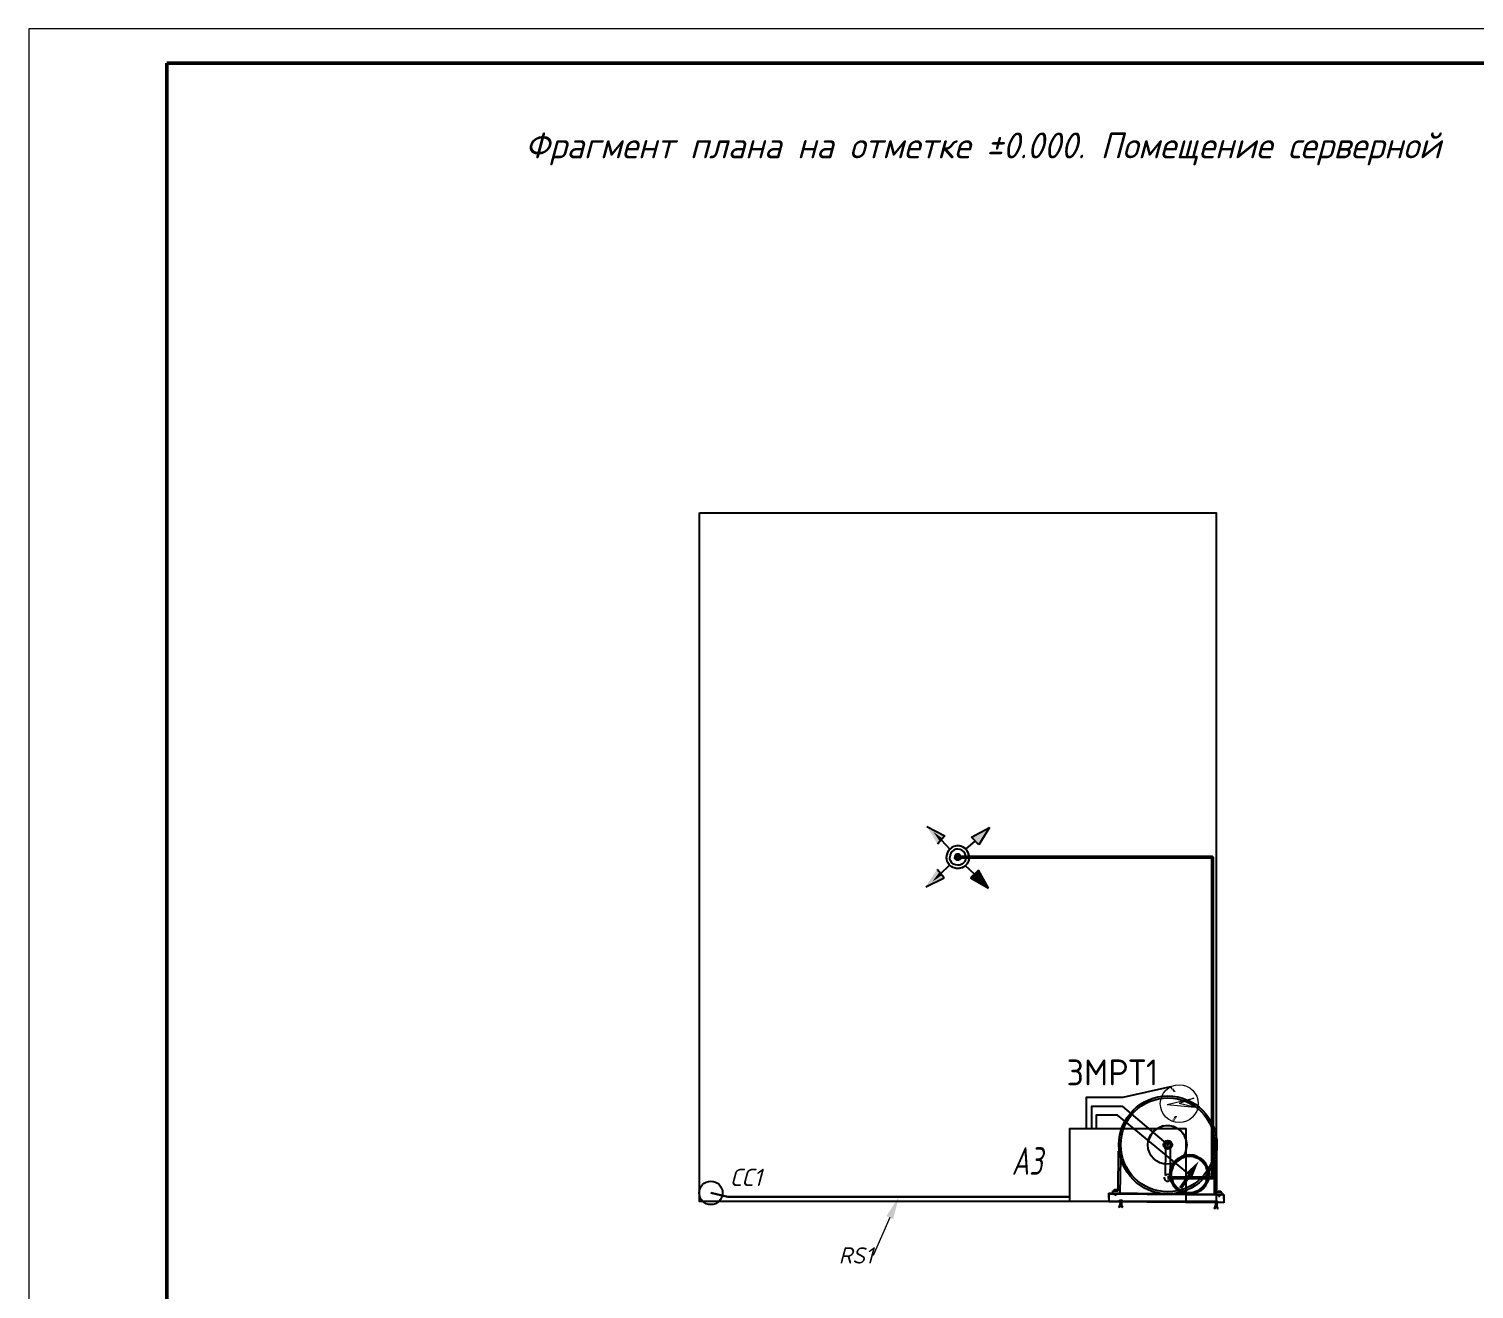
# Model space of a CAD drawing. Header units: millimetres. Extents: x -43024 to 94798, y 928 to 12808.
# Drawn here: x 19923 to 28313, y 5489 to 12808 of the extents above; entities that cross this region are included whole.
import ezdxf
from ezdxf import colors
from ezdxf.entities.mleader import LeaderData, LeaderLine
from ezdxf.math import Vec2, Vec3

# ---------------------------------------------------------------- set-up
doc = ezdxf.new("R2010")
doc.units = ezdxf.units.MM
for name, pattern in [('CONTINUA', [0]), ('DASHED', [7, 5, -2, 0]), ('штриховая', [0.75, 0.5, -0.25])]:
    doc.linetypes.add(name, pattern=pattern)
for name, color, linetype in [('FM', 6, 'Continuous'), ('JAM NOVEC SYSTEM PIPING', 3, 'Continuous'), ('NOZZLE', 4, 'Continuous'), ('SPRKDAT1', 30, 'Continuous'), ('АГПТ', 7, 'Continuous')]:
    doc.layers.add(name, color=color, linetype=linetype)
doc.layers.add('ПС', color=1, linetype='Continuous', lineweight=50)
doc.styles.add('GOST-2.304_Type-B_italic', font='GOST_Common Italic.ttf')
doc.styles.get("Standard").update_dxf_attribs({"font": 'arial.ttf'})
doc.styles.add('Архитектурный', font='isocpeui.ttf')

# ---------------------------------------------------------------- blocks, each defined once
blk = doc.blocks.new('*U27')
at = {"lineweight": 0}
blk.add_lwpolyline([(-415, -5), (5, -5), (5, 292), (-415, 292)], close=True, dxfattribs=at)
at = {"color": 0, "linetype": 'Continuous', "lineweight": 50}
blk.add_lwpolyline([(-395, 287), (0, 287), (0, 0), (-395, 0)], close=True, dxfattribs=at)
blk = doc.blocks.new('СДУ')
at = {"layer": 'ПС'}
h = blk.add_hatch(color=6, dxfattribs=at)
h.dxf.hatch_style = 1
h.paths.add_polyline_path([(4397121.1, 581569.6), (4397150.9, 581539.8), (4397201.8, 581620.5)])
at = {"layer": 'ПС', "color": 6, "elevation": -692.9}
blk.add_lwpolyline([(4397069.5, 581485.5), (4397137.3, 581553.3)], dxfattribs=at)
at = {"layer": 'ПС', "color": 6, "ltscale": 100}
blk.add_circle((4397136, 581554.7, -692.9), 110, dxfattribs=at)
blk = doc.blocks.new('ЭКМ')
at = {"color": 63, "linetype": 'DASHED'}
for points in [[(759475.6, -1374292.8), (759504.9, -1374315.5)], [(759676.9, -1374298.6), (759646.4, -1374319.5)]]:
    blk.add_lwpolyline(points, dxfattribs=at)
at = {"color": 63, "lineweight": 20}
for points in [[(759577, -1374270), (759546, -1374426), (759575, -1374340)], [(759577, -1374270), (759599, -1374427.5), (759575, -1374340)]]:
    blk.add_lwpolyline(points, dxfattribs=at)
blk.add_circle((759575, -1374340), 110, dxfattribs=at)
blk = doc.blocks.new('360 NOZZLE')
at = {"color": 244, "ltscale": 5, "true_color": 0x991b1e}
for p, q in [((-98.2, 98.2), (-46.5, 46.5)), ((98.2, 98.2), (46.5, 46.5)), ((-96.1, -99.1), (-48, -44)), ((96.1, -99.1), (48, -44))]:
    blk.add_line(p, q, dxfattribs=at)
at = {"color": 244, "ltscale": 5, "true_color": 0x991b1e, "extrusion": (0, 0, -1)}
for major_axis, start_param, end_param in [((33.2, -33.2), 0.785398, 3.926991), ((12.7, 12.7), 2.356194, 5.497787), ((12.7, 12.7), 2.356194, 5.497787), ((9.5, -9.5), 0.785398, 3.926991), ((9.5, -9.5), 0.785398, 3.926991), ((7.92, -7.92), 0.785398, 3.926991), ((6.33, -6.33), 0.785398, 3.926991), ((4.75, 4.75), 2.356194, 5.497787)]:
    blk.add_ellipse((0, 0), major_axis=major_axis, ratio=1, start_param=start_param, end_param=end_param, dxfattribs=at)
at = {"color": 244, "ltscale": 5, "true_color": 0x991b1e}
for major_axis, start_param, end_param in [((-33.2, -33.2), 0.785398, 3.926991), ((-12.7, 12.7), 2.356194, 5.497787), ((-12.7, 12.7), 2.356194, 5.497787), ((-9.5, -9.5), 0.785398, 3.926991), ((-9.5, -9.5), 0.785398, 3.926991), ((-7.92, -7.92), 0.785398, 3.926991), ((-6.33, -6.33), 0.785398, 3.926991), ((-4.75, 4.75), 2.356194, 5.497787)]:
    blk.add_ellipse((0, 0), major_axis=major_axis, ratio=1, start_param=start_param, end_param=end_param, dxfattribs=at)
at = {"layer": 'NOZZLE', "color": 244, "true_color": 0x991b1e}
for p, q in [((-174.9, 183.4), (-122.1, 77.3)), ((174.9, 183.4), (122.1, 77.3)), ((-122.1, 77.3), (-74.3, 119.1)), ((122.1, 77.3), (74.3, 119.1)), ((-118.5, -76.7), (-175.9, -181.4)), ((-73.6, -121.6), (-118.5, -76.7)), ((73.6, -121.6), (118.5, -76.7)), ((118.5, -76.7), (175.9, -181.4)), ((-175.9, -181.4), (-73.6, -121.6)), ((175.9, -181.4), (73.6, -121.6))]:
    blk.add_line(p, q, dxfattribs=at)
for points in [[(-74.3, 119.1), (-174.9, 183.4), (-122.1, 77.3)], [(74.3, 119.1), (174.9, 183.4), (122.1, 77.3)], [(-93.9, 108.6), (-108.6, 93.9), (-145.2, 145.2)], [(93.9, 108.6), (108.6, 93.9), (145.2, 145.2)], [(-118.5, -76.7), (-175.9, -181.4), (-73.6, -121.6)], [(118.5, -76.7), (175.9, -181.4), (73.6, -121.6)]]:
    blk.add_solid(points, dxfattribs=at)
at = {"layer": 'SPRKDAT1', "color": 244, "ltscale": 5, "true_color": 0x991b1e, "extrusion": (0, 0, -1)}
for start_param, end_param in [(0.785398, 3.926991), (2.356194, 3.926991), (0.785398, 2.356194)]:
    blk.add_ellipse((0, 0), major_axis=(46.5, -46.5), ratio=1, start_param=start_param, end_param=end_param, dxfattribs=at)
at = {"layer": 'SPRKDAT1', "color": 244, "ltscale": 5, "true_color": 0x991b1e}
for start_param, end_param in [(0.785398, 3.926991), (2.356194, 3.926991), (0.785398, 2.356194)]:
    blk.add_ellipse((0, 0), major_axis=(-46.5, -46.5), ratio=1, start_param=start_param, end_param=end_param, dxfattribs=at)

msp = doc.modelspace()

# ---------------------------------------------------------------- linework, layer by layer
msp.add_lwpolyline([(23815.7, 9997.5), (26815.7, 9997.5), (26815.7, 5997.5), (23815.7, 5997.5)], close=True)
at = {"color": 1}
for centre, radius in [((26535.3, 6326.6, -949.3), 285), ((26535.3, 6326.6), 272.9)]:
    msp.add_circle(centre, radius, dxfattribs=at)
at = {"layer": 'FM', "color": 1}
for p, q in [((26520.9, 6306.4, -949.3), (26519.3, 6148.4)), ((26549.3, 6306.1, -949.3), (26547.7, 6148.1)), ((26245.8, 6058.8, -949.3), (26249, 6289.4, -1898.5)), ((26259.2, 6044.7, -949.3), (26261.6, 6247.2, -5808.1)), ((26805.3, 6039, -949.3), (26806.9, 6240.2, -5754.1)), ((26819, 6052.9, -949.3), (26819.7, 6289.3, -1898.5)), ((26193.1, 6045.3, -949.3), (26192.6, 5996.2, -949.3)), ((26193.1, 6045.3, -949.3), (26192.6, 5996.2, -949.3)), ((26193.1, 6045.3, -949.3), (26192.6, 5996.2, -949.3)), ((26193.1, 6045.3, -949.3), (26192.6, 5996.2, -949.3)), ((26193.1, 6045.3, -949.3), (26192.6, 5996.2, -949.3)), ((26193.1, 6045.3, -949.3), (26192.6, 5996.2, -949.3)), ((26193.1, 6045.3, -949.3), (26192.6, 5996.2, -949.3)), ((26193.1, 6045.3, -949.3), (26192.6, 5996.2, -949.3)), ((26193.1, 6045.3, -949.3), (26192.6, 5996.2, -949.3)), ((26193.1, 6045.3, -949.3), (26192.6, 5996.2, -949.3)), ((26193.1, 6045.3, -949.3), (26192.6, 5996.2, -949.3)), ((26193.1, 6045.3, -949.3), (26192.6, 5996.2, -949.3)), ((26193.1, 6045.3, -949.3), (26192.6, 5996.2, -949.3)), ((26193.1, 6045.3, -949.3), (26192.6, 5996.2, -949.3)), ((26193.1, 6045.3, -949.3), (26192.6, 5996.2, -949.3)), ((26193.1, 6045.3, -949.3), (26192.6, 5996.2, -949.3)), ((26193.1, 6045.3, -949.3), (26192.6, 5996.2, -949.3)), ((26193.1, 6045.3, -949.3), (26192.6, 5996.2, -949.3)), ((26193.1, 6045.3, -949.3), (26192.6, 5996.2, -949.3)), ((26193.1, 6045.3, -949.3), (26192.6, 5996.2, -949.3)), ((26193.1, 6045.3, -949.3), (26192.6, 5996.2, -949.3)), ((26193.1, 6045.3, -949.3), (26192.6, 5996.2, -949.3)), ((26193.1, 6045.3, -949.3), (26192.6, 5996.2, -949.3)), ((26193.1, 6045.3, -949.3), (26192.6, 5996.2, -949.3)), ((26192.9, 6017.7, -949.3), (26193.1, 6045.3, -949.3)), ((26192.9, 6017.7, -949.3), (26193.1, 6045.3, -949.3)), ((26192.9, 6017.7, -949.3), (26193.1, 6045.3, -949.3)), ((26192.9, 6017.7, -949.3), (26193.1, 6045.3, -949.3)), ((26192.9, 6017.7, -949.3), (26193.1, 6045.3, -949.3)), ((26192.9, 6017.7, -949.3), (26193.1, 6045.3, -949.3)), ((26192.9, 6017.7, -949.3), (26193.1, 6045.3, -949.3)), ((26192.9, 6017.7, -949.3), (26193.1, 6045.3, -949.3)), ((26192.9, 6017.7, -949.3), (26193.1, 6045.3, -949.3)), ((26192.9, 6017.7, -949.3), (26193.1, 6045.3, -949.3)), ((26192.9, 6017.7, -949.3), (26193.1, 6045.3, -949.3)), ((26192.9, 6017.7, -949.3), (26193.1, 6045.3, -949.3)), ((26860, 6038.4, -949.3), (26193.1, 6045.3, -949.3)), ((26216.3, 6045.1, -949.3), (26216.5, 6059.1, -949.3)), ((26216.3, 6045.1, -949.3), (26216.5, 6059.1, -949.3)), ((26216.5, 6059.1, -949.3), (26245.8, 6058.8, -949.3)), ((26848.3, 6052.6, -949.3), (26819, 6052.9, -949.3)), ((26848.1, 6038.5, -949.3), (26848.3, 6052.6, -949.3)), ((26848.1, 6038.5, -949.3), (26848.3, 6052.6, -949.3)), ((26848.1, 6038.5, -949.3), (26848.3, 6052.6, -949.3)), ((26848.1, 6038.5, -949.3), (26848.3, 6052.6, -949.3)), ((26859.4, 5989.3, -949.3), (26192.6, 5996.2, -949.3)), ((26859.5, 5992.7, -949.3), (26192.7, 5999.7, -949.3)), ((26859.9, 6033.9, -949.3), (26193.1, 6040.8, -949.3)), ((26226.8, 6040.5, -949.3), (26226.7, 6034.2, -949.3)), ((26235.6, 6034.1, -949.3), (26226.7, 6034.2, -949.3)), ((26235.6, 6040.4, -949.3), (26235.6, 6034.1, -949.3)), ((26257.4, 5995, -949.3), (26257.2, 5979, -949.3)), ((26266.1, 5994.9, -949.3), (26265.9, 5981.5, -949.3)), ((26810.8, 5989.2, -949.3), (26810.6, 5971, -949.3)), ((26815.1, 5993.2, -949.3), (26815.1, 5993.2, -949.3)), ((26819.5, 5989.1, -949.3), (26819.3, 5973.4, -949.3)), ((26828.7, 6034.2, -949.3), (26828.7, 6028, -949.3)), ((26828.7, 6028, -949.3), (26837.5, 6027.9, -949.3)), ((26837.6, 6034.1, -949.3), (26837.5, 6027.9, -949.3)), ((26860, 6038.4, -949.3), (26859.4, 5989.3, -949.3)), ((26860, 6038.4, -949.3), (26859.4, 5989.3, -949.3)), ((26860, 6038.4, -949.3), (26859.4, 5989.3, -949.3)), ((26860, 6038.4, -949.3), (26859.4, 5989.3, -949.3)), ((26860, 6038.4, -949.3), (26859.4, 5989.3, -949.3)), ((26860, 6038.4, -949.3), (26859.4, 5989.3, -949.3)), ((26860, 6038.4, -949.3), (26859.4, 5989.3, -949.3)), ((26860, 6038.4, -949.3), (26859.4, 5989.3, -949.3)), ((26860, 6038.4, -949.3), (26859.4, 5989.3, -949.3)), ((26860, 6038.4, -949.3), (26859.4, 5989.3, -949.3)), ((26860, 6038.4, -949.3), (26859.4, 5989.3, -949.3)), ((26860, 6038.4, -949.3), (26859.4, 5989.3, -949.3)), ((26859.7, 6010.8, -949.3), (26860, 6038.4, -949.3)), ((26859.7, 6010.8, -949.3), (26860, 6038.4, -949.3)), ((26859.7, 6010.8, -949.3), (26860, 6038.4, -949.3)), ((26859.7, 6010.8, -949.3), (26860, 6038.4, -949.3)), ((26859.7, 6010.8, -949.3), (26860, 6038.4, -949.3)), ((26859.7, 6010.8, -949.3), (26860, 6038.4, -949.3))]:
    msp.add_line(p, q, dxfattribs=at)
at = {"layer": 'FM', "color": 1, "elevation": -949.3}
msp.add_lwpolyline([(26533.4, 6329.4), (26533.4, 6333.9), (26537.9, 6333.9), (26537.9, 6328.9)], dxfattribs=at)
msp.add_lwpolyline([(26533.4, 6329.4), (26533.4, 6333.9), (26537.9, 6333.9), (26537.9, 6328.9)], dxfattribs=at)
for points in [[(26241.7, 6044.9), (26221.2, 6045.1), (26221.1, 6040.5), (26241.7, 6040.3)], [(26238.1, 6064.7), (26224.3, 6064.8), (26224.2, 6059), (26238, 6058.9)], [(26826.8, 6058.6), (26840.6, 6058.4), (26840.5, 6052.6), (26826.7, 6052.8)], [(26254.8, 6004.8), (26268.6, 6004.7), (26268.6, 5998.9), (26254.8, 5999)], [(26808.2, 5999.1), (26822, 5998.9), (26822, 5993.1), (26808.2, 5993.3)], [(26822.8, 6038.9), (26843.3, 6038.6), (26843.2, 6034.1), (26822.7, 6034.3)]]:
    msp.add_lwpolyline(points, close=True, dxfattribs=at)
at = {"layer": 'FM', "color": 1}
for centre, radius in [((26531.9, 6326.7, -949.3), 112.5), ((26531.9, 6326.7, -949.3), 112.5), ((26535.3, 6326.6, -949.3), 24.8), ((26535.3, 6326.6, -949.3), 24.8), ((26535.3, 6326.6, -949.3), 16), ((26535.3, 6326.6, -949.3), 16), ((26535.3, 6326.6, -949.3), 3.44), ((26535.3, 6326.6, -949.3), 3.44)]:
    msp.add_circle(centre, radius, dxfattribs=at)
for centre, radius, start, end in [((26533.2, 6326.2, -5764.1), 112.1, 95.06263, 173.9521), ((26533.1, 6326.1, -5749.4), 112.2, 5.77408, 94.99154), ((26533.3, 6135.1), 19.4, 168.34375, 10.46456), ((26533.3, 6135.1), 19.4, 42.20521, 136.6031), ((26239.8, 5980.4, -949.3), 17.5, 301.35322, 355.18559), ((26249.3, 5977.8, -949.3), 12.3, 268.06859, 355.33944), ((26273.8, 5977.5, -949.3), 12.3, 183.46887, 270.73972), ((26283.4, 5980, -949.3), 17.5, 175.18559, 237.45508), ((26793.2, 5972.4, -949.3), 17.5, 301.35322, 355.18559), ((26802.7, 5969.8, -949.3), 12.3, 268.06859, 355.33944), ((26827.2, 5969.5, -949.3), 12.3, 183.46887, 270.73972), ((26836.7, 5972, -949.3), 17.5, 175.18559, 237.45508)]:
    msp.add_arc(centre, radius, start, end, dxfattribs=at)
at = {"layer": 'АГПТ', "color": 244, "lineweight": 50, "true_color": 0x991b1e}
msp.add_lwpolyline([(26533.3, 6135.1), (26793.5, 6135.1), (26793.5, 7997.5), (25315.7, 7997.5)], dxfattribs=at)
at = {"layer": 'АГПТ', "color": 67, "true_color": 0x727430, "elevation": -5749.4}
msp.add_lwpolyline([(26550.5, 6663.7), (26272.9, 6601.7), (26061.5, 6601.7), (26061.5, 6421.2)], dxfattribs=at)
at = {"layer": 'АГПТ', "color": 5, "elevation": -949.3}
msp.add_lwpolyline([(26538.7, 6325.9), (26272.9, 6549.3), (26091, 6549.3), (26091, 6421.2)], dxfattribs=at)
at = {"layer": 'АГПТ', "color": 9, "true_color": 0xafd9aa}
msp.add_lwpolyline([(26662.4, 6153.6), (26327.7, 6428.9), (26242.3, 6499.1), (26119.8, 6499.1), (26119.8, 6421.2)], dxfattribs=at)
at = {"layer": 'АГПТ', "color": 1}
msp.add_lwpolyline([(26640.2, 5997.5), (25965.7, 5997.5), (25965.7, 6421.2), (26640.2, 6421.2)], close=True, dxfattribs=at)
at = {"layer": 'АГПТ', "color": 6, "lineweight": 30}
msp.add_lwpolyline([(25965.7, 6024.3), (23980.8, 6024.3), (23882, 6047.5)], dxfattribs=at)
at = {"layer": 'АГПТ'}
msp.add_circle((23882, 6047.5), 68, dxfattribs=at)

# ---------------------------------------------------------------- block references
at = {"xscale": 40, "yscale": 40, "zscale": 40}
msp.add_blockref('*U27', (36522.9, 1127.9), dxfattribs=at)
at = {"color": 3, "lineweight": 30, "rotation": 95.39619347825231}
msp.add_blockref('ЭКМ', (-1270215.8, -878888.5, -5749.4), dxfattribs=at)
at = {"layer": 'JAM NOVEC SYSTEM PIPING', "color": 3, "xscale": -1, "rotation": 88.9602076062895}
msp.add_blockref('360 NOZZLE', (25315.7, 7997.5), dxfattribs=at)
at = {"layer": 'АГПТ', "color": 1, "linetype": 'DASHED', "rotation": 10.38268514177669}
msp.add_blockref('СДУ', (-4193667.4, -1358337.8, 692.9), dxfattribs=at)

# ---------------------------------------------------------------- texts
at = {"layer": 'АГПТ', "insert": (22802.7, 12205.9), "char_height": 150, "attachment_point": 1, "style": 'GOST-2.304_Type-B_italic'}
msp.add_mtext_dynamic_manual_height_columns('Фрагмент плана на отметке %%P0.000. Помещение серверной', width=8419.948, gutter_width=1, heights=[0], dxfattribs=at)
at = {"layer": 'АГПТ', "linetype": 'DASHED', "attachment_point": 1, "style": 'Архитектурный'}
for s, insert, char_height in [('{\\fGOST Common|b0|i0|c204|p34;\\C0;3МРТ1}', (25947.4, 6822.5), 150), ('{\\W0.7;А3}', (25628.9, 6312.9, -949.3), 160)]:
    msp.add_mtext_dynamic_manual_height_columns(s, width=2688.671, gutter_width=1, heights=[0], dxfattribs=dict(at, insert=insert, char_height=char_height))
at = {"layer": 'АГПТ', "color": 1, "linetype": 'штриховая', "lineweight": 30, "insert": (23994.2, 6187.9), "char_height": 100, "width": 2660.544, "attachment_point": 1, "style": 'GOST-2.304_Type-B_italic'}
msp.add_mtext('{\\fISOCPEUR|b0|i1|c204|p34;\\C0;СС1}', dxfattribs=at)

# ---------------------------------------------------------------- leaders
at = {"layer": 'АГПТ', "color": 0, "linetype": 'Continuous', "lineweight": 15}
ml = msp.add_multileader_mtext('Standard', dxfattribs=at)
ml.set_content('{\\fISOCPEUR|b0|i1|c204|p34;RS1}')
ml.set_leader_properties(color=256, linetype='CONTINUA', lineweight=15)
ml.build(insert=Vec2(0, 0))
ml.multileader.update_dxf_attribs({"dogleg_length": 0.36, "arrow_head_size": 131.2})
ctx = ml.context
ctx.base_point, ctx.char_height, ctx.arrow_head_size, ctx.landing_gap_size, ctx.plane_origin = Vec3(24615.4, 5684.6), 94.5, 131.2, 0.0473, Vec3(27397.6, 3252.1)
ctx.text_align_type = 2
notes = []
notes.append((ctx, [(0, (1, 1, 0), (24824.1, 5684.6), (-1, 0), 0.252, [(0, [(24973.2, 6024.3)], 0, [])])]))
ctx.mtext.insert, ctx.mtext.width, ctx.mtext.alignment, ctx.mtext.flow_direction = Vec3(24823.8, 5731.8), 1581.085, 3, 5
for ctx, leaders in notes:
    for number, flags, end, landing, length, lines in leaders:
        leader = LeaderData()
        leader.index, (leader.has_last_leader_line, leader.has_dogleg_vector, leader.attachment_direction) = number, flags
        leader.last_leader_point, leader.dogleg_vector, leader.dogleg_length = Vec3(end), Vec3(landing), length
        for number, points, colour, breaks in lines:
            line = LeaderLine()
            line.index, line.vertices, line.color, line.breaks = number, Vec3.list(points), colors.encode_raw_color(colour), breaks
            leader.lines.append(line)
        ctx.leaders.append(leader)

doc.saveas('drawing.dxf')
